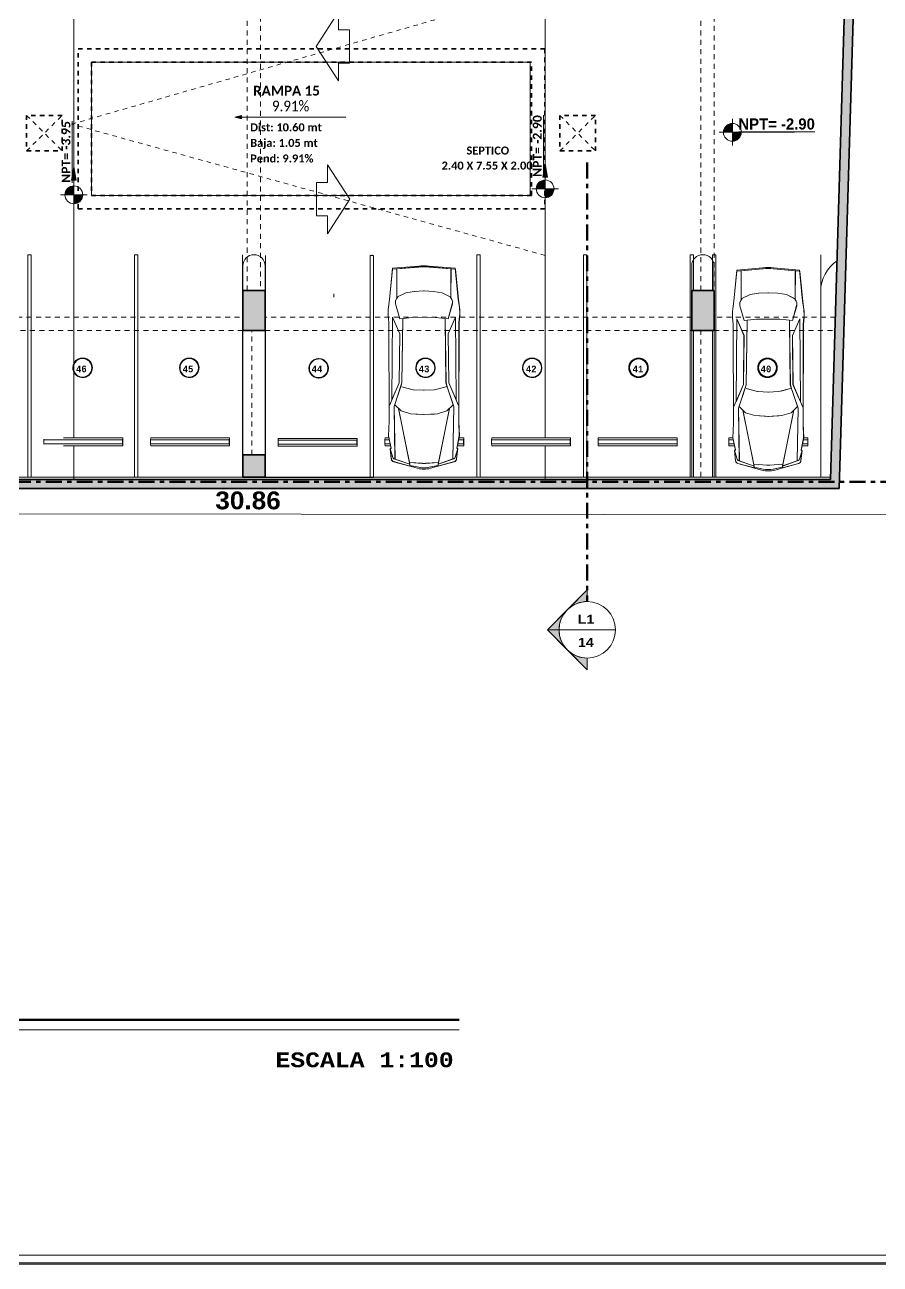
# Model space of a CAD drawing. Header units: metres. Extents: x -144 to 1000, y -717 to 29.
# Drawn here: x 82.98 to 102.22, y -589.13 to -561.25 of the extents above; entities that cross this region are included whole.
import ezdxf

# ---------------------------------------------------------------- set-up
doc = ezdxf.new("R2010")
doc.units = ezdxf.units.M
for name, pattern in [('Basculante', [0.11625, 0.075, -0.04125]), ('basculante modificado', [0.18, 0.1125, -0.0675]), ('Dash Dot 3_16_', [0.595313, 0.357187, -0.119063, 0, -0.119063]), ('Elevado', [0.003969, 0.002381, -0.001587]), ('Trazo_2_', [0.47625, 0.238125, -0.238125])]:
    doc.linetypes.add(name, pattern=pattern)
doc.layers.get('0').update_dxf_attribs({"color": 1})
for name, color, linetype, lineweight in [('A-ANNO-DIMS', 1, 'Continuous', 9), ('A-DETL', 1, 'Continuous', 9), ('A-DETL-GENF', 1, 'Continuous', 9), ('A-DETL-GENF-HDLN', 1, 'Trazo_2_', 9), ('A-DETL-MBND', 7, 'Continuous', 9), ('A-DETL-THIN', 1, 'Continuous', 9), ('A-FLOR', 2, 'Continuous', 9), ('A-WALL', 4, 'Continuous', 9), ('G-ANNO-DIMS', 1, 'Continuous', 9), ('G-ANNO-SYMB', 1, 'Continuous', 9), ('G-ANNO-TEXT', 2, 'Continuous', 9), ('G-ANNO-TTLB', 3, 'Continuous', 18), ('G-IMPT', 1, 'Continuous', 9), ('S-COLS', 7, 'Continuous', 9)]:
    doc.layers.add(name, color=color, linetype=linetype, lineweight=lineweight)
doc.layers.add('A-WALL-PATT', color=7, linetype='Continuous', lineweight=35, true_color=0x9c9c9c)
doc.styles.add('Arial Black', font='', dxfattribs={"height": 0.15})
doc.styles.add('Britannic Bold_B', font='', dxfattribs={"width": 0.7})
doc.styles.add('Britannic Bold_B_2', font='', dxfattribs={"width": 1.1, "height": 0.009})
doc.styles.add('Calibri', font='calibri.ttf', dxfattribs={"width": 0.9, "height": 0.24})
doc.styles.add('Calibri_B', font='calibrib.ttf', dxfattribs={"height": 0.165})
doc.styles.add('Calibri_B_1', font='calibrib.ttf', dxfattribs={"height": 0.135})
doc.styles.add('Calibri_B_2', font='calibrib.ttf', dxfattribs={"height": 0.135})
doc.styles.add('Courier New_B', font='courbd.ttf', dxfattribs={"height": 0.1125})
doc.styles.add('Courier New_B_8', font='courbd.ttf', dxfattribs={"height": 0.0035})
doc.styles.get('Arial Black').set_extended_font_data('Arial Black')
doc.styles.get('Britannic Bold_B').set_extended_font_data('Britannic Bold', bold=True)
doc.styles.get('Britannic Bold_B_2').set_extended_font_data('Britannic Bold', bold=True)

# ---------------------------------------------------------------- blocks, each defined once
blk = doc.blocks.new('tarjeta de nathalie 00')
at = {"layer": 'G-IMPT', "lineweight": 9}
h = blk.add_hatch(color=3, dxfattribs=at)
h.paths.add_polyline_path([(-145.23888, -717.38489), (-145.21019, -717.38489), (-145.21019, -716.89355), (-145.21019, -716.79934), (-145.23888, -716.79934), (-145.23888, -716.89379)])
h.paths.add_polyline_path([(-145.20996, -716.7991), (-145.20996, -717.3851), (-145.2392, -717.3851), (-145.2392, -716.7991)])
h.paths.add_polyline_path([(-145.23902, -717.3868), (-145.20826, -717.3868), (-145.20826, -716.7974), (-145.2392, -716.7974), (-146.09866, -716.7974), (-146.09866, -717.3868)])
h.paths.add_polyline_path([(-145.20795, -716.79707), (-145.20795, -717.3871), (-146.09898, -717.3871), (-146.09898, -716.79707)])
at = {"layer": 'G-ANNO-TTLB', "color": 3}
for p, q in [((-145.20996, -717.3851), (-146.09696, -717.3851)), ((-146.09898, -717.3871), (-145.20795, -717.3871)), ((-146.09898, -717.38713), (-145.20795, -717.38713))]:
    blk.add_line(p, q, dxfattribs=at)
at = {"layer": 'G-ANNO-TTLB'}
blk.add_line((-145.23902, -717.3868), (-146.09866, -717.3868), dxfattribs=at)
blk = doc.blocks.new('CARRO TIPO - Mid Size-2_dwg-602319-Semi Sotano')
at = {"layer": 'G-IMPT', "color": 8, "lineweight": 9, "true_color": 0x808080}
for p, q in [((0.138, 0.631), (-0.026, 0.034)), ((0.075, 0.225), (0.213, 0.621)), ((0.247, 0.653), (0.414, 0.699)), ((5.004, 0.004), (4.948, 0.653)), ((0.021, 0.217), (1.434, 0.501)), ((1.408, 0.443), (1.561, 0.602)), ((4.083, 0.58), (4.083, 0.58)), ((4.209, 0.56), (4.26, 0.526)), ((0.047, 0.221), (0, 0)), ((0.098, -0.09), (0.119, 0.235)), ((4.396, 0.111), (4.405, -0.12)), ((0.138, -0.886), (-0.026, -0.289)), ((0.047, -0.477), (0, -0.255)), ((0.098, -0.165), (0.119, -0.491)), ((5.004, -0.259), (4.948, -0.908)), ((0.021, -0.472), (1.434, -0.757)), ((0.075, -0.48), (0.213, -0.876)), ((0.247, -0.908), (0.414, -0.955)), ((4.209, -0.816), (4.26, -0.782))]:
    blk.add_line(p, q, dxfattribs=at)
at = {"layer": 'G-IMPT', "color": 8, "lineweight": 9, "true_color": 0x808080, "flags": 128}
for points in [[(0.475, 0.685), (0.468, 0.713), (0.204, 0.687)], [(1.149, 0.74), (0.783, 0.756), (0.476, 0.692)], [(3.781, 0.763), (3.617, 0.747), (1.149, 0.74)], [(1.545, 0.737), (2.111, 0.49), (3.338, 0.478), (3.752, 0.659), (1.682, 0.677)], [(5.028, 0.004), (4.972, 0.654), (4.195, 0.731), (3.999, 0.759)], [(0.21, 0.596), (1.522, 0.616), (2.107, 0.423), (3.683, 0.401)], [(1.315, -0.144), (1.334, 0.209), (1.408, 0.443)], [(1.923, -0.141), (1.934, 0.138), (2.01, 0.425)], [(3.749, -0.137), (3.746, 0.162), (3.711, 0.477), (4.08, 0.579)], [(4.953, 0.549), (4.25, 0.546), (4.359, 0.326), (4.396, 0.111)], [(1.315, -0.111), (1.334, -0.465), (1.408, -0.698), (1.561, -0.857)], [(1.923, -0.115), (1.934, -0.393), (2.01, -0.68)], [(3.749, -0.118), (3.746, -0.417), (3.711, -0.732), (4.083, -0.836)], [(5.028, -0.259), (4.972, -0.909), (4.195, -0.987), (3.999, -1.014)], [(4.953, -0.804), (4.25, -0.802), (4.359, -0.582), (4.396, -0.366), (4.405, -0.135)], [(0.21, -0.851), (1.522, -0.872), (2.107, -0.679), (3.683, -0.657)], [(1.545, -0.992), (2.111, -0.746), (3.338, -0.734), (3.752, -0.915), (1.682, -0.932)], [(0.475, -0.941), (0.468, -0.969), (0.204, -0.942)], [(3.781, -1.019), (3.617, -1.003), (1.149, -0.996), (0.783, -1.011), (0.476, -0.947)]]:
    blk.add_lwpolyline(points, dxfattribs=at)
at = {"layer": 'G-IMPT', "color": 8, "lineweight": 9, "true_color": 0x808080}
for centre, radius, start, end in [((0.211, 0.611), 0.0762, 95.8102, 164.6615), ((0.261, 0.604), 0.0508, 105.4862, 160.7894), ((3.87, -0.147), 0.914, 81.9284, 95.6257), ((4.124, 0.434), 0.152, 56.264, 106.8198), ((0.562, -0.128), 0.61, 164.6615, 195.3385), ((0.596, -0.128), 0.61, 167.9052, 192.0948), ((3.486, -0.128), 1.524, 355.0592, 4.9408), ((3.51, -0.128), 1.524, 355.0592, 4.9408), ((0.707, -0.128), 0.61, 176.4735, 183.5265), ((0.211, -0.866), 0.0762, 195.3385, 264.1898), ((0.261, -0.859), 0.0508, 199.2106, 254.5138), ((4.124, -0.689), 0.152, 254.4694, 303.7359), ((3.87, -0.109), 0.914, 264.3743, 278.0716)]:
    blk.add_arc(centre, radius, start, end, dxfattribs=at)
blk = doc.blocks.new('X')
at = {"layer": 'A-WALL-PATT', "lineweight": 5, "true_color": 0x747474}
for points in [[(101.357, -511.587), (101.551, -511.587), (102.076, -493.892), (101.877, -493.886), (101.351, -511.587)], [(101.351, -511.587), (101.357, -511.387), (72.576, -511.387), (72.518, -511.587), (100.517, -511.587)]]:
    blk.add_hatch(color=8, dxfattribs=at).paths.add_polyline_path(points)
at = {"layer": 'G-ANNO-DIMS'}
blk.add_hatch(color=256, dxfattribs=at).paths.add_polyline_path([(87.954, -503.238), (88.104, -503.278), (88.104, -503.198)])
h = blk.add_hatch(color=256, dxfattribs=at)
edge = h.paths.add_edge_path()
edge.add_line((99.147, -503.579), (98.947, -503.579))
edge.add_arc((99.147, -503.579), 0.2, 90, 180, ccw=False)
edge.add_line((99.147, -503.379), (99.147, -503.579))
h = blk.add_hatch(color=256, dxfattribs=at)
edge = h.paths.add_edge_path()
edge.add_line((99.147, -503.579), (99.347, -503.579))
edge.add_arc((99.147, -503.579), 0.2, 270, 360, ccw=False)
edge.add_line((99.147, -503.779), (99.147, -503.579))
at = {"layer": 'G-ANNO-DIMS', "true_color": 0x0000ff}
for points in [[(84.335, -504.354), (84.283, -504.654), (84.388, -504.654)], [(94.936, -504.29), (94.883, -504.59), (94.989, -504.59)]]:
    blk.add_hatch(color=5, dxfattribs=at).paths.add_polyline_path(points)
at = {"layer": 'G-ANNO-DIMS', "extrusion": (0, 0, -1)}
h = blk.add_hatch(color=256, dxfattribs=at)
edge = h.paths.add_edge_path()
edge.add_line((-84.335, -504.985), (-84.335, -504.785))
edge.add_arc((-84.335, -504.985), 0.2, 360, 450, ccw=False)
edge.add_line((-84.135, -504.985), (-84.335, -504.985))
h = blk.add_hatch(color=256, dxfattribs=at)
edge = h.paths.add_edge_path()
edge.add_line((-94.936, -504.851), (-94.936, -504.651))
edge.add_arc((-94.936, -504.851), 0.2, 360, 450, ccw=False)
edge.add_line((-94.736, -504.851), (-94.936, -504.851))
h = blk.add_hatch(color=256, dxfattribs=at)
edge = h.paths.add_edge_path()
edge.add_line((-84.335, -504.985), (-84.335, -505.185))
edge.add_arc((-84.335, -504.985), 0.2, 180, 270, ccw=False)
edge.add_line((-84.535, -504.985), (-84.335, -504.985))
h = blk.add_hatch(color=256, dxfattribs=at)
edge = h.paths.add_edge_path()
edge.add_line((-94.936, -504.851), (-94.936, -505.051))
edge.add_arc((-94.936, -504.851), 0.2, 180, 270, ccw=False)
edge.add_line((-95.136, -504.851), (-94.936, -504.851))
at = {"layer": 'G-ANNO-SYMB'}
h = blk.add_hatch(color=256, dxfattribs=at)
edge = h.paths.add_edge_path()
edge.add_line((95.458, -514.296), (95.884, -513.87))
edge.add_line((95.884, -513.87), (95.884, -514.132))
edge.add_arc((95.884, -514.768), 0.636, 90, 132.0784)
h = blk.add_hatch(color=256, dxfattribs=at)
edge = h.paths.add_edge_path()
edge.add_arc((95.884, -514.768), 0.635, 135, 180)
edge.add_line((95.249, -514.768), (94.986, -514.768))
edge.add_line((94.986, -514.768), (95.435, -514.319))
h = blk.add_hatch(color=256, dxfattribs=at)
edge = h.paths.add_edge_path()
edge.add_line((95.435, -515.217), (94.986, -514.768))
edge.add_line((94.986, -514.768), (95.249, -514.768))
edge.add_arc((95.884, -514.768), 0.635, 180, 225)
h = blk.add_hatch(color=256, dxfattribs=at)
edge = h.paths.add_edge_path()
edge.add_arc((95.884, -514.768), 0.636, 227.9216, 270)
edge.add_line((95.884, -515.404), (95.884, -515.666))
edge.add_line((95.884, -515.666), (95.458, -515.24))
at = {"layer": 'S-COLS', "true_color": 0x5d5d5d}
h = blk.add_hatch(color=251, dxfattribs=at)
h.paths.add_polyline_path([(98.236, -508.036), (98.736, -508.036), (98.736, -507.136), (98.236, -507.136), (98.236, -507.984)])
h.paths.add_polyline_path([(80.436, -508.036), (80.936, -508.036), (80.936, -507.136), (80.436, -507.136)])
h.paths.add_polyline_path([(88.136, -508.036), (88.636, -508.036), (88.636, -507.136), (88.136, -507.136), (88.136, -507.984)])
h.paths.add_polyline_path([(86.336, -500.336), (86.335, -499.836), (84.636, -499.836), (84.636, -497.686), (86.336, -497.686), (86.335, -497.186), (84.561, -497.186), (84.561, -500.336)])
h.paths.add_polyline_path([(94.936, -500.336), (94.936, -500.336), (94.936, -497.186), (94.436, -497.186), (94.436, -500.336)])
h.paths.add_polyline_path([(88.136, -500.336), (88.636, -500.335), (88.636, -499.436), (88.136, -499.436), (88.136, -500.335)])
h.paths.add_polyline_path([(98.336, -500.336), (98.736, -500.336), (98.736, -499.636), (98.336, -499.636)])
h.paths.add_polyline_path([(88.576, -498.086), (88.636, -498.086), (88.636, -497.186), (88.136, -497.186), (88.136, -498.086)])
h.paths.add_polyline_path([(98.736, -497.886), (98.736, -497.185), (98.336, -497.186), (98.336, -497.886)])
h.paths.add_polyline_path([(98.736, -489.186), (98.736, -488.286), (98.236, -488.286), (98.236, -489.186), (98.408, -489.186)])
h.paths.add_polyline_path([(88.136, -489.186), (88.636, -489.186), (88.636, -488.286), (88.136, -488.286), (88.136, -489.179)])
h.paths.add_polyline_path([(81.536, -488.586), (81.536, -488.086), (80.636, -488.086), (80.636, -488.586)])
h = blk.add_hatch(color=251, dxfattribs=at)
h.paths.add_polyline_path([(88.636, -511.335), (88.636, -510.836), (88.136, -510.836), (88.136, -511.335), (88.576, -511.335)])
h.paths.add_polyline_path([(80.936, -511.335), (80.936, -510.836), (80.436, -510.836), (80.436, -511.335)])
at = {"layer": 'A-ANNO-DIMS', "color": 5, "true_color": 0x0000ff}
blk.add_line((103.531, -512.18), (72.669, -512.155), dxfattribs=at)
at = {"layer": 'A-DETL', "color": 9, "linetype": 'Basculante', "true_color": 0xc0c0c0}
for p, q in [((84.285, -503.395), (94.936, -500.335)), ((94.936, -506.348), (84.285, -503.395))]:
    blk.add_line(p, q, dxfattribs=at)
at = {"layer": 'A-DETL', "color": 7, "linetype": 'basculante modificado'}
for p, q in [((88.236, -507.136), (88.236, -500.336)), ((88.536, -500.336), (88.536, -507.136)), ((98.436, -507.136), (98.436, -500.336)), ((98.736, -500.336), (98.736, -507.136)), ((80.936, -507.736), (88.136, -507.736)), ((98.236, -507.736), (88.636, -507.736)), ((101.465, -507.736), (98.736, -507.736)), ((88.136, -508.036), (80.936, -508.036)), ((88.335, -510.836), (88.335, -508.036)), ((88.635, -508.036), (98.236, -508.036)), ((88.635, -508.036), (88.635, -510.836)), ((98.436, -511.324), (98.436, -508.036)), ((98.736, -508.036), (98.736, -511.324)), ((98.736, -508.036), (101.457, -508.036))]:
    blk.add_line(p, q, dxfattribs=at)
at = {"layer": 'A-DETL', "color": 11, "linetype": 'Elevado', "lineweight": 35, "true_color": 0xff6262}
for p, q in [((84.433, -501.698), (94.933, -501.698)), ((84.433, -505.298), (84.433, -501.698)), ((94.933, -501.698), (94.933, -505.298)), ((84.733, -501.998), (84.733, -504.998)), ((94.633, -501.998), (84.733, -501.998)), ((94.633, -504.998), (94.633, -501.998)), ((84.073, -503.198), (83.273, -503.198)), ((83.273, -503.198), (83.273, -503.998)), ((83.273, -503.198), (84.073, -503.998)), ((83.273, -503.998), (84.073, -503.198)), ((84.073, -503.998), (84.073, -503.198)), ((96.068, -503.198), (95.268, -503.198)), ((95.268, -503.198), (95.268, -503.998)), ((95.268, -503.198), (96.068, -503.998)), ((95.268, -503.998), (96.068, -503.198)), ((96.068, -503.998), (96.068, -503.198)), ((83.273, -503.998), (84.073, -503.998)), ((95.268, -503.998), (96.068, -503.998)), ((84.733, -504.998), (94.633, -504.998)), ((94.933, -505.298), (84.433, -505.298))]:
    blk.add_line(p, q, dxfattribs=at)
at = {"layer": 'A-DETL', "color": 253, "true_color": 0xb6b6b6}
blk.add_line((90.186, -507.209), (90.186, -507.289), dxfattribs=at)
at = {"layer": 'A-DETL', "color": 7, "linetype": 'Dash Dot 3_16_', "lineweight": 70}
blk.add_line((103.531, -511.44), (72.669, -511.44), dxfattribs=at)
at = {"layer": 'A-DETL-GENF'}
for p, q in [((90.289, -500.871), (89.789, -501.646)), ((90.289, -501.271), (90.289, -500.871)), ((90.539, -501.271), (90.289, -501.271)), ((90.539, -501.646), (90.539, -501.271)), ((90.289, -502.421), (89.789, -501.646)), ((90.539, -501.646), (90.539, -502.021)), ((90.539, -502.021), (90.289, -502.021)), ((90.289, -502.021), (90.289, -502.421)), ((90.043, -504.709), (90.043, -504.309)), ((90.043, -504.309), (90.543, -505.084)), ((89.793, -505.084), (89.793, -504.709)), ((89.793, -504.709), (90.043, -504.709)), ((89.793, -505.084), (89.793, -505.459)), ((90.043, -505.859), (90.543, -505.084)), ((89.793, -505.459), (90.043, -505.459)), ((90.043, -505.459), (90.043, -505.859))]:
    blk.add_line(p, q, dxfattribs=at)
at = {"layer": 'A-DETL-GENF', "color": 8, "true_color": 0x808080}
for p, q in [((91.504, -506.659), (91.437, -507.338)), ((91.601, -506.651), (91.504, -506.659)), ((92.092, -506.608), (91.601, -506.651)), ((91.601, -506.651), (91.603, -507.288)), ((92.821, -506.651), (92.328, -506.608)), ((92.818, -507.289), (92.821, -506.651)), ((92.917, -506.659), (92.821, -506.651)), ((92.985, -507.338), (92.917, -506.659)), ((99.249, -506.699), (99.182, -507.378)), ((99.346, -506.691), (99.249, -506.699)), ((99.836, -506.648), (99.346, -506.691)), ((99.346, -506.691), (99.348, -507.328)), ((100.566, -506.691), (100.073, -506.648)), ((100.563, -507.329), (100.566, -506.691)), ((100.662, -506.699), (100.566, -506.691)), ((100.73, -507.378), (100.662, -506.699)), ((91.621, -507.279), (91.59, -507.325)), ((91.603, -507.288), (91.801, -507.189)), ((91.603, -507.306), (91.603, -507.288)), ((91.801, -507.189), (91.99, -507.157)), ((91.99, -507.157), (92.209, -507.147)), ((92.209, -507.147), (92.424, -507.156)), ((92.424, -507.156), (92.618, -507.189)), ((92.618, -507.189), (92.818, -507.289)), ((92.818, -507.309), (92.798, -507.279)), ((92.818, -507.289), (92.818, -507.309)), ((99.366, -507.319), (99.335, -507.365)), ((99.348, -507.328), (99.546, -507.229)), ((99.546, -507.229), (99.735, -507.197)), ((99.735, -507.197), (99.954, -507.187)), ((99.954, -507.187), (100.169, -507.196)), ((100.169, -507.196), (100.363, -507.229)), ((100.363, -507.229), (100.563, -507.329)), ((100.563, -507.349), (100.543, -507.319)), ((91.437, -507.338), (91.412, -507.514)), ((91.572, -507.438), (91.665, -507.772)), ((92.756, -507.773), (92.849, -507.438)), ((93.01, -507.514), (92.985, -507.338)), ((99.182, -507.378), (99.157, -507.554)), ((99.317, -507.478), (99.41, -507.812)), ((99.348, -507.346), (99.348, -507.328)), ((100.501, -507.813), (100.594, -507.478)), ((100.563, -507.329), (100.563, -507.349)), ((100.754, -507.554), (100.73, -507.378)), ((91.408, -507.71), (91.422, -507.858)), ((91.422, -507.858), (91.428, -510.079)), ((91.486, -509.598), (91.502, -507.735)), ((91.502, -507.735), (91.664, -508.109)), ((91.665, -507.772), (91.949, -507.742)), ((91.734, -507.765), (91.666, -507.773)), ((91.714, -509.216), (91.734, -507.765)), ((91.949, -507.742), (92.21, -507.738)), ((92.21, -507.738), (92.47, -507.742)), ((92.47, -507.742), (92.756, -507.773)), ((92.687, -507.765), (92.708, -509.216)), ((92.757, -508.109), (92.92, -507.735)), ((92.92, -507.735), (92.936, -509.598)), ((92.993, -510.079), (92.999, -507.858)), ((92.999, -507.858), (93.014, -507.71)), ((99.152, -507.75), (99.167, -507.898)), ((99.23, -509.638), (99.246, -507.775)), ((99.246, -507.775), (99.409, -508.149)), ((99.41, -507.812), (99.694, -507.782)), ((99.479, -507.805), (99.41, -507.813)), ((99.458, -509.256), (99.479, -507.805)), ((99.694, -507.782), (99.955, -507.778)), ((99.955, -507.778), (100.215, -507.782)), ((100.215, -507.782), (100.501, -507.813)), ((100.432, -507.805), (100.453, -509.256)), ((100.502, -508.149), (100.665, -507.775)), ((100.665, -507.775), (100.681, -509.638)), ((100.744, -507.898), (100.759, -507.75)), ((91.664, -508.109), (91.654, -509.213)), ((92.768, -509.213), (92.757, -508.109)), ((99.167, -507.898), (99.173, -510.119)), ((99.409, -508.149), (99.398, -509.253)), ((100.513, -509.253), (100.502, -508.149)), ((100.738, -510.119), (100.744, -507.898)), ((91.654, -509.213), (91.486, -509.598)), ((91.687, -509.297), (91.714, -509.216)), ((92.708, -509.216), (92.734, -509.297)), ((92.936, -509.598), (92.768, -509.213)), ((99.398, -509.253), (99.23, -509.638)), ((99.432, -509.337), (99.458, -509.256)), ((100.453, -509.256), (100.479, -509.337)), ((100.681, -509.638), (100.513, -509.253)), ((91.54, -509.743), (91.553, -509.705)), ((91.559, -510.929), (91.54, -509.743)), ((91.554, -509.707), (91.543, -509.742)), ((91.543, -509.742), (91.561, -510.929)), ((91.892, -511.044), (91.639, -509.789)), ((92.782, -509.79), (92.529, -511.044)), ((92.86, -510.927), (92.879, -509.742)), ((92.881, -509.743), (92.863, -510.926)), ((92.879, -509.742), (92.868, -509.707)), ((92.869, -509.706), (92.881, -509.743)), ((99.285, -509.783), (99.298, -509.745)), ((99.304, -510.969), (99.285, -509.783)), ((99.299, -509.747), (99.288, -509.782)), ((99.288, -509.782), (99.306, -510.969)), ((99.637, -511.084), (99.384, -509.829)), ((100.527, -509.83), (100.274, -511.084)), ((100.605, -510.967), (100.624, -509.782)), ((100.626, -509.783), (100.608, -510.966)), ((100.624, -509.782), (100.612, -509.747)), ((100.614, -509.746), (100.626, -509.783)), ((91.428, -510.079), (91.415, -510.408)), ((93.007, -510.408), (92.993, -510.079)), ((99.173, -510.119), (99.159, -510.448)), ((100.752, -510.448), (100.738, -510.119)), ((91.415, -510.408), (91.473, -510.687)), ((92.949, -510.687), (93.007, -510.408)), ((99.159, -510.448), (99.217, -510.727)), ((100.694, -510.727), (100.752, -510.448)), ((91.473, -510.687), (91.452, -510.692)), ((91.452, -510.692), (91.476, -510.926)), ((91.452, -510.692), (91.507, -510.89)), ((91.536, -510.921), (91.559, -510.929)), ((91.561, -510.927), (91.559, -510.926)), ((91.561, -510.929), (91.892, -511.044)), ((92.886, -510.918), (92.532, -511.041)), ((92.969, -510.692), (92.915, -510.887)), ((92.946, -510.926), (92.969, -510.692)), ((92.969, -510.692), (92.949, -510.687)), ((99.217, -510.727), (99.197, -510.732)), ((99.197, -510.732), (99.221, -510.966)), ((99.197, -510.732), (99.252, -510.93)), ((100.714, -510.732), (100.66, -510.927)), ((100.69, -510.966), (100.714, -510.732)), ((100.714, -510.732), (100.694, -510.727)), ((91.526, -510.985), (91.898, -511.087)), ((91.884, -511.006), (92.177, -511.024)), ((92.176, -511.024), (91.884, -511.006)), ((91.898, -511.087), (91.89, -511.044)), ((91.89, -511.044), (91.895, -511.069)), ((91.895, -511.069), (92.095, -511.112)), ((92.537, -511.006), (92.243, -511.024)), ((92.325, -511.112), (92.526, -511.069)), ((92.523, -511.087), (92.895, -510.985)), ((92.532, -511.041), (92.523, -511.087)), ((92.526, -511.069), (92.531, -511.044)), ((92.529, -511.044), (92.532, -511.044)), ((99.271, -511.025), (99.643, -511.127)), ((99.281, -510.961), (99.304, -510.969)), ((99.306, -510.967), (99.304, -510.966)), ((99.306, -510.969), (99.637, -511.084)), ((99.629, -511.046), (99.922, -511.064)), ((99.921, -511.064), (99.629, -511.046)), ((99.643, -511.127), (99.634, -511.084)), ((99.635, -511.084), (99.64, -511.109)), ((99.64, -511.109), (99.839, -511.152)), ((100.282, -511.046), (99.988, -511.064)), ((100.069, -511.152), (100.271, -511.109)), ((100.268, -511.127), (100.64, -511.025)), ((100.277, -511.081), (100.268, -511.127)), ((100.271, -511.109), (100.276, -511.084)), ((100.274, -511.084), (100.277, -511.084)), ((100.631, -510.958), (100.277, -511.081))]:
    blk.add_line(p, q, dxfattribs=at)
for centre, radius, start, end in [((92.21, -507.975), 1.372, 85.0592, 94.9409), ((99.955, -508.015), 1.372, 85.0592, 94.9409), ((91.705, -507.401), 0.137, 146.2641, 195.5306), ((92.717, -507.401), 0.137, 344.4694, 42.3955), ((92.227, -507.629), 0.823, 171.9284, 185.6257), ((91.705, -507.401), 0.137, 177.6851, 182.0581), ((91.705, -507.401), 0.137, 163.4098, 168.5348), ((91.705, -507.401), 0.137, 149.6462, 154.919), ((92.195, -507.629), 0.823, 354.3743, 8.0716), ((99.971, -507.669), 0.823, 171.9284, 185.6257), ((99.449, -507.441), 0.137, 146.2641, 195.5306), ((99.449, -507.441), 0.137, 177.6851, 182.0581), ((99.449, -507.441), 0.137, 163.4098, 168.5348), ((99.449, -507.441), 0.137, 149.6462, 154.919), ((100.462, -507.441), 0.137, 344.4694, 42.3955), ((99.94, -507.669), 0.823, 354.3743, 8.0716), ((91.544, -510.919), 0.0686, 185.8102, 254.6615), ((91.551, -510.878), 0.0457, 195.4862, 250.7894), ((92.871, -510.875), 0.0457, 289.2106, 344.5138), ((92.877, -510.919), 0.0686, 285.3385, 354.1898), ((99.296, -510.918), 0.0457, 195.4862, 250.7894), ((100.616, -510.915), 0.0457, 289.2106, 344.5138), ((92.21, -510.576), 0.549, 257.9052, 282.0948), ((92.21, -510.476), 0.549, 266.4735, 273.5265), ((99.289, -510.959), 0.0686, 185.8102, 254.6615), ((99.954, -510.616), 0.549, 257.9052, 282.0948), ((99.954, -510.516), 0.549, 266.4735, 273.5265), ((100.622, -510.959), 0.0686, 285.3385, 354.1898)]:
    blk.add_arc(centre, radius, start, end, dxfattribs=at)
at = {"layer": 'A-DETL-GENF-HDLN', "color": 8, "true_color": 0x808080}
for p, q in [((91.687, -509.297), (91.553, -509.705)), ((91.971, -509.372), (91.687, -509.297)), ((92.21, -509.381), (91.971, -509.372)), ((92.449, -509.372), (92.21, -509.381)), ((92.734, -509.297), (92.449, -509.372)), ((92.869, -509.706), (92.734, -509.297)), ((99.432, -509.337), (99.298, -509.745)), ((99.716, -509.412), (99.432, -509.337)), ((99.955, -509.421), (99.716, -509.412)), ((100.194, -509.412), (99.955, -509.421)), ((100.479, -509.337), (100.194, -509.412)), ((100.614, -509.746), (100.479, -509.337)), ((91.553, -509.705), (91.698, -509.845)), ((92.725, -509.845), (92.869, -509.706)), ((99.298, -509.745), (99.442, -509.885)), ((100.47, -509.885), (100.614, -509.746)), ((91.698, -509.845), (91.908, -509.911)), ((91.908, -509.911), (92.211, -509.928)), ((92.211, -509.928), (92.514, -509.911)), ((92.514, -509.911), (92.725, -509.845)), ((99.442, -509.885), (99.653, -509.951)), ((99.653, -509.951), (99.956, -509.968)), ((99.956, -509.968), (100.259, -509.951)), ((100.259, -509.951), (100.47, -509.885))]:
    blk.add_line(p, q, dxfattribs=at)
at = {"layer": 'A-DETL-MBND'}
for p, q in [((83.299, -506.335), (83.373, -506.335)), ((83.299, -506.335), (83.299, -511.335)), ((83.373, -506.335), (83.373, -511.335)), ((85.698, -506.335), (85.772, -506.335)), ((85.698, -511.335), (85.698, -506.335)), ((85.772, -506.335), (85.772, -506.335)), ((85.772, -506.335), (85.772, -511.335)), ((85.772, -511.335), (85.772, -506.335)), ((88.126, -511.335), (88.126, -506.335)), ((88.647, -511.346), (88.647, -506.346)), ((91, -506.346), (91.074, -506.346)), ((91, -506.346), (91, -511.346)), ((91.049, -506.346), (91.049, -506.335)), ((91.074, -506.346), (91.075, -506.346)), ((91.074, -506.346), (91.074, -511.346)), ((91.075, -506.346), (91.075, -511.346)), ((93.402, -506.335), (93.476, -506.335)), ((93.402, -506.335), (93.402, -511.335)), ((93.476, -506.335), (93.476, -506.335)), ((93.476, -506.335), (93.476, -511.335)), ((93.476, -506.335), (93.476, -511.335)), ((95.802, -506.335), (95.876, -506.335)), ((95.802, -506.335), (95.802, -511.335)), ((95.876, -506.335), (95.876, -506.335)), ((95.876, -506.335), (95.876, -511.335)), ((95.876, -506.335), (95.876, -511.335)), ((98.202, -506.335), (98.276, -506.335)), ((98.202, -506.335), (98.202, -511.335)), ((98.276, -506.335), (98.276, -507.136)), ((98.698, -506.335), (98.773, -506.335)), ((98.698, -507.136), (98.698, -506.335)), ((98.773, -511.335), (98.773, -506.335)), ((101.137, -511.335), (101.137, -506.335)), ((98.276, -508.036), (98.276, -511.335)), ((98.698, -511.335), (98.698, -508.036)), ((84.532, -508.655), (84.531, -508.655)), ((86.932, -508.655), (86.931, -508.655)), ((89.842, -508.666), (89.841, -508.666)), ((92.243, -508.655), (92.243, -508.655)), ((94.643, -508.655), (94.643, -508.655)), ((84.531, -509.095), (84.532, -509.095)), ((86.931, -509.095), (86.932, -509.095)), ((89.841, -509.106), (89.842, -509.106)), ((92.243, -509.095), (92.243, -509.095)), ((94.643, -509.095), (94.643, -509.095)), ((83.659, -510.494), (83.66, -510.484)), ((83.659, -510.584), (83.659, -510.494)), ((83.659, -510.494), (85.43, -510.494)), ((83.66, -510.594), (83.659, -510.584)), ((83.659, -510.584), (85.43, -510.584)), ((84.1, -510.452), (85.435, -510.452)), ((85.435, -510.627), (84.1, -510.627)), ((85.435, -510.452), (85.43, -510.494)), ((85.43, -510.494), (85.43, -510.584)), ((85.43, -510.584), (85.435, -510.627)), ((85.437, -510.452), (85.435, -510.452)), ((85.435, -510.627), (85.437, -510.627)), ((85.437, -510.627), (85.437, -510.452)), ((86.059, -510.494), (86.064, -510.452)), ((86.059, -510.584), (86.059, -510.494)), ((86.059, -510.494), (87.83, -510.494)), ((86.064, -510.627), (86.059, -510.584)), ((86.059, -510.584), (87.83, -510.584)), ((86.064, -510.452), (87.835, -510.452)), ((87.835, -510.627), (86.064, -510.627)), ((87.835, -510.452), (87.83, -510.494)), ((87.83, -510.494), (87.83, -510.584)), ((87.83, -510.584), (87.835, -510.627)), ((87.837, -510.452), (87.835, -510.452)), ((87.835, -510.627), (87.837, -510.627)), ((87.837, -510.627), (87.837, -510.452)), ((88.928, -510.505), (88.933, -510.463)), ((88.928, -510.595), (88.928, -510.505)), ((88.928, -510.505), (90.699, -510.505)), ((88.933, -510.638), (88.928, -510.595)), ((88.928, -510.595), (90.699, -510.595)), ((88.933, -510.463), (90.705, -510.463)), ((90.705, -510.638), (88.933, -510.638)), ((90.705, -510.463), (90.699, -510.505)), ((90.699, -510.505), (90.699, -510.595)), ((90.699, -510.595), (90.705, -510.638)), ((90.707, -510.463), (90.705, -510.463)), ((90.705, -510.638), (90.707, -510.638)), ((90.707, -510.638), (90.707, -510.463)), ((91.329, -510.494), (91.335, -510.452)), ((91.329, -510.584), (91.329, -510.494)), ((91.329, -510.494), (91.432, -510.494)), ((91.335, -510.627), (91.329, -510.584)), ((91.329, -510.584), (91.451, -510.584)), ((91.335, -510.452), (91.424, -510.452)), ((91.46, -510.627), (91.335, -510.627)), ((91.551, -510.452), (91.554, -510.452)), ((91.552, -510.494), (91.555, -510.494)), ((91.553, -510.584), (91.556, -510.584)), ((91.557, -510.627), (91.554, -510.627)), ((92.867, -510.627), (92.865, -510.627)), ((92.866, -510.584), (92.868, -510.584)), ((92.867, -510.494), (92.869, -510.494)), ((92.868, -510.452), (92.87, -510.452)), ((93.106, -510.627), (92.961, -510.627)), ((92.97, -510.584), (93.101, -510.584)), ((92.989, -510.494), (93.101, -510.494)), ((92.998, -510.452), (93.106, -510.452)), ((93.106, -510.452), (93.101, -510.494)), ((93.101, -510.494), (93.101, -510.584)), ((93.101, -510.584), (93.106, -510.627)), ((93.108, -510.452), (93.106, -510.452)), ((93.106, -510.627), (93.108, -510.627)), ((93.108, -510.627), (93.108, -510.452)), ((93.729, -510.494), (93.735, -510.452)), ((93.729, -510.584), (93.729, -510.494)), ((93.729, -510.494), (95.501, -510.494)), ((93.735, -510.627), (93.729, -510.584)), ((93.729, -510.584), (95.501, -510.584)), ((93.735, -510.452), (95.506, -510.452)), ((95.506, -510.627), (93.735, -510.627)), ((95.506, -510.452), (95.501, -510.494)), ((95.501, -510.494), (95.501, -510.584)), ((95.501, -510.584), (95.506, -510.627)), ((95.508, -510.452), (95.506, -510.452)), ((95.506, -510.627), (95.508, -510.627)), ((95.508, -510.627), (95.508, -510.452)), ((96.127, -510.494), (96.127, -510.452)), ((96.127, -510.452), (97.907, -510.452)), ((96.127, -510.584), (96.127, -510.494)), ((96.127, -510.494), (97.907, -510.494)), ((96.127, -510.627), (96.127, -510.584)), ((96.127, -510.584), (97.907, -510.584)), ((97.907, -510.627), (96.127, -510.627)), ((97.907, -510.452), (97.907, -510.494)), ((97.907, -510.494), (97.907, -510.584)), ((97.907, -510.584), (97.907, -510.627)), ((99.068, -510.494), (99.068, -510.452)), ((99.068, -510.452), (99.16, -510.452)), ((99.068, -510.584), (99.068, -510.494)), ((99.068, -510.494), (99.169, -510.494)), ((99.068, -510.627), (99.068, -510.584)), ((99.068, -510.584), (99.188, -510.584)), ((99.197, -510.627), (99.068, -510.627)), ((99.296, -510.452), (99.298, -510.452)), ((99.296, -510.494), (99.299, -510.494)), ((99.298, -510.584), (99.3, -510.584)), ((99.301, -510.627), (99.298, -510.627)), ((100.613, -510.627), (100.61, -510.627)), ((100.611, -510.584), (100.614, -510.584)), ((100.612, -510.494), (100.615, -510.494)), ((100.613, -510.452), (100.616, -510.452)), ((100.848, -510.627), (100.715, -510.627)), ((100.723, -510.584), (100.848, -510.584)), ((100.742, -510.494), (100.848, -510.494)), ((100.751, -510.452), (100.848, -510.452)), ((100.848, -510.452), (100.848, -510.494)), ((100.848, -510.494), (100.848, -510.584)), ((100.848, -510.584), (100.848, -510.627)), ((80.936, -511.335), (83.299, -511.335)), ((83.373, -511.335), (83.299, -511.335)), ((85.698, -511.335), (84.335, -511.335)), ((85.772, -511.335), (85.698, -511.335)), ((88.126, -511.335), (85.772, -511.335)), ((85.772, -511.335), (85.772, -511.335)), ((88.647, -511.346), (91, -511.346)), ((91.074, -511.346), (91, -511.346)), ((91.074, -511.335), (93.402, -511.335)), ((91.075, -511.346), (91.074, -511.346)), ((93.476, -511.335), (93.402, -511.335)), ((93.476, -511.335), (93.476, -511.335)), ((93.476, -511.335), (95.802, -511.335)), ((95.876, -511.335), (95.802, -511.335)), ((95.876, -511.335), (95.876, -511.335)), ((95.876, -511.335), (98.202, -511.335)), ((98.276, -511.335), (98.202, -511.335)), ((98.773, -511.335), (98.698, -511.335)), ((101.137, -511.335), (98.773, -511.335))]:
    blk.add_line(p, q, dxfattribs=at)
for centre, radius in [((97.037, -508.875), 0.22), ((97.037, -508.875), 0.2), ((99.937, -508.875), 0.22), ((99.937, -508.875), 0.2)]:
    blk.add_circle(centre, radius, dxfattribs=at)
for centre, radius, start, end in [((97.037, -508.875), 0.22, 0, 180), ((97.037, -508.875), 0.21, 0, 180), ((99.937, -508.875), 0.22, 0, 180), ((99.937, -508.875), 0.21, 0, 180), ((97.037, -508.875), 0.22, 180, 0), ((97.037, -508.875), 0.21, 180, 0), ((99.937, -508.875), 0.22, 180, 0), ((99.937, -508.875), 0.21, 180, 0)]:
    blk.add_arc(centre, radius, start, end, dxfattribs=at)
for centre, major_axis, start_param, end_param in [((84.531, -508.875), (0, 0.22), 4.712389, 7.853982), ((84.531, -508.875), (0, 0.21), 4.712389, 7.853982), ((84.532, -508.875), (0, 0.21), 0.12083, 1.238397), ((84.532, -508.875), (0, 0.22), 4.712389, 6.283185), ((86.931, -508.875), (0, 0.22), 4.712389, 7.853982), ((86.931, -508.875), (0, 0.21), 4.712389, 7.853982), ((86.932, -508.875), (0, 0.21), 0.12083, 1.570796), ((86.932, -508.875), (0, 0.22), 4.712389, 6.283185), ((89.841, -508.886), (0, 0.22), 4.712389, 7.853982), ((89.841, -508.886), (0, 0.21), 4.712389, 7.853982), ((89.842, -508.886), (0, 0.21), 0.12083, 1.570796), ((89.842, -508.886), (0, 0.22), 4.712389, 6.283185), ((92.243, -508.875), (0, 0.22), 4.712389, 7.853982), ((92.243, -508.875), (0, 0.21), 4.712389, 7.853982), ((92.243, -508.875), (0, 0.21), 0.12083, 1.570796), ((92.243, -508.875), (0, 0.22), 4.712389, 6.283185), ((94.643, -508.875), (0, 0.22), 4.712389, 7.853982), ((94.643, -508.875), (0, 0.21), 4.712389, 7.853982), ((94.643, -508.875), (0, 0.21), 0.12083, 1.570796), ((94.643, -508.875), (0, 0.22), 4.712389, 6.283185), ((84.531, -508.875), (0, 0.22), 1.570796, 4.487742), ((84.531, -508.875), (0, 0.21), 1.570796, 4.712389), ((84.532, -508.875), (0, 0.21), 1.903195, 3.020762), ((84.532, -508.875), (0, 0.22), 3.141593, 4.487742), ((84.531, -508.875), (0, 0.22), 4.48799, 4.712389), ((84.532, -508.875), (0, 0.22), 4.48799, 4.712389), ((86.931, -508.875), (0, 0.22), 1.570796, 4.487742), ((86.931, -508.875), (0, 0.21), 1.570796, 4.712389), ((86.932, -508.875), (0, 0.21), 1.570796, 3.020762), ((86.932, -508.875), (0, 0.22), 3.141593, 4.487742), ((86.931, -508.875), (0, 0.22), 4.48799, 4.712389), ((86.932, -508.875), (0, 0.22), 4.48799, 4.712389), ((89.841, -508.886), (0, 0.22), 1.570796, 4.712389), ((89.841, -508.886), (0, 0.21), 1.570796, 4.712389), ((89.842, -508.886), (0, 0.21), 1.570796, 3.020762), ((89.842, -508.886), (0, 0.22), 3.141593, 4.712389), ((92.243, -508.875), (0, 0.22), 1.570796, 4.487742), ((92.243, -508.875), (0, 0.21), 1.570796, 4.712389), ((92.243, -508.875), (0, 0.21), 1.570796, 3.020762), ((92.243, -508.875), (0, 0.22), 3.141593, 4.487742), ((92.243, -508.875), (0, 0.22), 4.48799, 4.712389), ((92.243, -508.875), (0, 0.22), 4.48799, 4.712389), ((94.643, -508.875), (0, 0.22), 1.570796, 4.487742), ((94.643, -508.875), (0, 0.21), 1.570796, 4.712389), ((94.643, -508.875), (0, 0.21), 1.570796, 3.020762), ((94.643, -508.875), (0, 0.22), 3.141593, 4.487742), ((94.643, -508.875), (0, 0.22), 4.48799, 4.712389), ((94.643, -508.875), (0, 0.22), 4.48799, 4.712389)]:
    blk.add_ellipse(centre, major_axis=major_axis, ratio=0.99513, start_param=start_param, end_param=end_param, dxfattribs=at)
at = {"layer": 'A-DETL-THIN'}
for p, q in [((94.603, -501.998), (84.733, -501.998)), ((84.733, -501.998), (84.733, -504.998)), ((94.603, -504.998), (94.603, -501.998)), ((84.733, -504.998), (94.603, -504.998)), ((101.357, -511.387), (101.503, -506.471)), ((88.136, -506.582), (88.136, -507.136)), ((88.636, -507.136), (88.636, -506.582)), ((98.234, -506.582), (98.234, -507.136)), ((98.734, -507.136), (98.734, -506.582)), ((88.136, -507.136), (88.636, -507.136)), ((98.234, -507.136), (98.734, -507.136)), ((101.134, -507.157), (101.134, -511.335)), ((88.136, -508.036), (88.136, -510.836)), ((88.636, -508.036), (88.136, -508.036)), ((88.636, -510.836), (88.636, -508.036)), ((98.236, -508.036), (98.236, -511.335)), ((98.736, -508.036), (98.236, -508.036)), ((98.736, -511.335), (98.736, -508.036)), ((88.136, -510.836), (88.636, -510.836)), ((72.784, -511.387), (101.357, -511.387)), ((98.236, -511.335), (75.634, -511.335)), ((101.134, -511.335), (98.736, -511.335))]:
    blk.add_line(p, q, dxfattribs=at)
for centre, radius, start in [((88.386, -506.582), 0.25, 0), ((98.484, -506.582), 0.25, 0), ((101.956, -507.157), 0.822, 123.4194)]:
    blk.add_arc(centre, radius, start, 180, dxfattribs=at)
at = {"layer": 'A-FLOR'}
for p, q in [((84.335, -508.777), (84.335, -495.336)), ((94.936, -500.336), (94.936, -510.452)), ((84.335, -508.943), (84.335, -508.807)), ((84.335, -510.452), (84.335, -508.973)), ((84.335, -511.387), (84.335, -510.627)), ((94.936, -510.627), (94.936, -511.387)), ((94.936, -511.335), (95.802, -511.335)), ((95.876, -511.335), (98.202, -511.335)), ((98.276, -511.335), (98.698, -511.335)), ((98.773, -511.335), (101.359, -511.335))]:
    blk.add_line(p, q, dxfattribs=at)
at = {"layer": 'A-WALL', "lineweight": 35}
for p, q in [((101.877, -493.886), (101.357, -511.387)), ((101.551, -511.587), (102.076, -493.892)), ((101.357, -511.387), (72.784, -511.387)), ((72.518, -511.587), (101.551, -511.587))]:
    blk.add_line(p, q, dxfattribs=at)
at = {"layer": 'G-ANNO-DIMS'}
for p, q in [((88.104, -503.198), (87.954, -503.238)), ((87.954, -503.238), (88.104, -503.278)), ((90.454, -503.238), (87.954, -503.238)), ((88.104, -503.278), (88.104, -503.198)), ((99.147, -503.879), (99.147, -503.279)), ((98.847, -503.579), (100.547, -503.579))]:
    blk.add_line(p, q, dxfattribs=at)
at = {"layer": 'G-ANNO-DIMS', "extrusion": (0, 0, -1)}
for p, q in [((84.335, -505.285), (84.335, -503.585)), ((94.936, -505.151), (94.936, -503.451)), ((84.035, -504.985), (84.635, -504.985)), ((94.636, -504.851), (95.236, -504.851))]:
    blk.add_line(p, q, dxfattribs=at)
at = {"layer": 'G-ANNO-DIMS', "color": 5, "true_color": 0x0000ff}
for p, q in [((84.335, -504.354), (84.283, -504.654)), ((84.388, -504.654), (84.335, -504.354)), ((84.335, -504.354), (84.335, -504.985)), ((94.936, -504.29), (94.883, -504.59)), ((94.989, -504.59), (94.936, -504.29)), ((94.936, -504.29), (94.936, -504.851)), ((84.283, -504.654), (84.388, -504.654)), ((94.883, -504.59), (94.989, -504.59))]:
    blk.add_line(p, q, dxfattribs=at)
at = {"layer": 'G-ANNO-DIMS'}
blk.add_circle((99.147, -503.579), 0.2, dxfattribs=at)
at = {"layer": 'G-ANNO-DIMS', "extrusion": (0, 0, -1)}
for centre in [(-84.335, -504.985), (-94.936, -504.851)]:
    blk.add_circle(centre, 0.2, dxfattribs=at)
at = {"layer": 'G-ANNO-SYMB', "linetype": 'Dash Dot 3_16_', "lineweight": 70}
blk.add_line((95.884, -504.261), (95.884, -514.133), dxfattribs=at)
at = {"layer": 'G-ANNO-SYMB', "lineweight": 18}
for p, q in [((94.986, -514.768), (95.884, -513.87)), ((95.884, -513.87), (95.458, -514.296)), ((95.884, -514.133), (95.884, -513.87)), ((95.884, -514.132), (95.884, -513.87)), ((95.435, -514.319), (94.986, -514.768)), ((94.986, -514.768), (95.884, -515.666)), ((95.249, -514.768), (94.986, -514.768)), ((94.986, -514.768), (95.435, -515.217)), ((94.986, -514.768), (95.249, -514.768)), ((95.249, -514.768), (96.519, -514.768)), ((95.458, -515.24), (95.884, -515.666)), ((95.884, -515.403), (95.884, -515.666)), ((95.884, -515.666), (95.884, -515.404))]:
    blk.add_line(p, q, dxfattribs=at)
for radius, start, end in [(0.635, 90, 270), (0.636, 90, 132.0784), (0.635, 270, 90), (0.635, 135, 180), (0.635, 180, 225), (0.636, 227.9216, 270)]:
    blk.add_arc((95.884, -514.768), radius, start, end, dxfattribs=at)
at = {"layer": 'S-COLS', "lineweight": 35}
for p, q in [((88.636, -507.136), (88.136, -507.136)), ((88.136, -507.136), (88.136, -508.036)), ((88.636, -507.136), (88.636, -508.036)), ((98.736, -507.136), (98.236, -507.136)), ((98.236, -507.136), (98.236, -508.036)), ((98.736, -507.136), (98.736, -508.036)), ((88.136, -508.036), (88.636, -508.036)), ((98.236, -508.036), (98.736, -508.036)), ((88.636, -510.836), (88.136, -510.836)), ((88.136, -510.836), (88.136, -511.335)), ((88.636, -511.335), (88.636, -510.836)), ((88.136, -511.335), (88.636, -511.335))]:
    blk.add_line(p, q, dxfattribs=at)
at = {"xscale": 0.9000000000000002, "yscale": 0.9000000000000002, "zscale": 0.9000000000000002, "rotation": 90.00000000000001}
for p in [(92.095, -511.112), (99.84, -511.152)]:
    blk.add_blockref('CARRO TIPO - Mid Size-2_dwg-602319-Semi Sotano', p, dxfattribs=at)
at = {"layer": 'A-ANNO-DIMS', "color": 5, "true_color": 0x0000ff, "insert": (87.517, -511.657), "char_height": 0.4, "width": 1.40028, "attachment_point": 1, "rotation": 359.9548, "line_spacing_factor": 1.000203, "style": 'Britannic Bold_B_2'}
blk.add_mtext('30.86', dxfattribs=at)
at = {"layer": 'G-ANNO-DIMS', "style": 'Calibri', "width": 0.9}
blk.add_text('9.91%%%', height=0.24, dxfattribs=at).set_placement((88.792, -503.108))
at = {"layer": 'G-ANNO-DIMS', "color": 5, "true_color": 0x0000ff, "style": 'Calibri_B_2'}
for s, p in [('%%UNPT= -3.95', (84.258, -504.716)), ('%%UNPT= -2.90', (94.859, -504.583))]:
    blk.add_text(s, height=0.2, rotation=90, dxfattribs=at).set_placement(p)
at = {"layer": 'G-ANNO-DIMS', "style": 'Britannic Bold_B'}
blk.add_text('%%UNPT= -2.90', height=0.25, dxfattribs=at).set_placement((99.284, -503.517))
at = {"layer": 'G-ANNO-SYMB', "style": 'Arial Black'}
for s, p in [('L1', (95.67, -514.631)), ('14', (95.674, -515.151))]:
    blk.add_text(s, height=0.2, dxfattribs=at).set_placement(p)
at = {"layer": 'G-ANNO-TEXT'}
for s, height, style, p in [('RAMPA 15', 0.22, 'Calibri_B_1', (88.369, -502.752)), ('Dist: 10.60 mt', 0.18, 'Calibri_B', (88.302, -503.557)), ('Baja: 1.05 mt', 0.18, 'Calibri_B', (88.302, -503.907)), ('Pend: 9.91%%%', 0.18, 'Calibri_B', (88.302, -504.258))]:
    blk.add_text(s, height=height, dxfattribs=dict(at, style=style)).set_placement(p)
at = {"layer": 'G-ANNO-TEXT', "style": 'Calibri_B'}
for s, p in [('SEPTICO', (93.166, -504.079)), ('2.40 X 7.55 X 2.00', (92.608, -504.417))]:
    blk.add_text(s, height=0.18, rotation=360, dxfattribs=at).set_placement(p)
at = {"layer": 'G-ANNO-TEXT', "style": 'Courier New_B', "width": 0.8}
for s, p in [('46', (84.383, -508.977)), ('45', (86.783, -508.977)), ('44', (89.683, -508.977)), ('43', (92.093, -508.977)), ('42', (94.503, -508.977)), ('41', (96.903, -508.977)), ('40', (99.783, -508.977))]:
    blk.add_text(s, height=0.15, rotation=360, dxfattribs=at).set_placement(p)

msp = doc.modelspace()

# ---------------------------------------------------------------- block references
at = {"xscale": 99.43160266323505, "yscale": 99.43160266323505, "zscale": 99.43160266323505}
msp.add_blockref('tarjeta de nathalie 00', (14596.264, 70741.827), dxfattribs=at)

# ---------------------------------------------------------------- next in the draw order: linework, layer by layer
at = {"layer": 'A-DETL', "lineweight": 100, "ltscale": 100}
msp.add_line((72.661, -583.626), (92.743, -583.626), dxfattribs=at)
at = {"layer": 'A-DETL-THIN', "lineweight": 18}
msp.add_line((72.661, -583.857), (92.743, -583.857), dxfattribs=at)

# ---------------------------------------------------------------- next in the draw order: block references
at = {"color": 3}
msp.add_blockref('X', (-0.256, -60.089), dxfattribs=at)

# ---------------------------------------------------------------- next in the draw order: texts
at = {"layer": 'G-ANNO-TEXT', "style": 'Courier New_B_8'}
msp.add_text('ESCALA 1:100', height=0.3333, dxfattribs=at).set_placement((88.614, -584.695))

doc.saveas('drawing.dxf')
